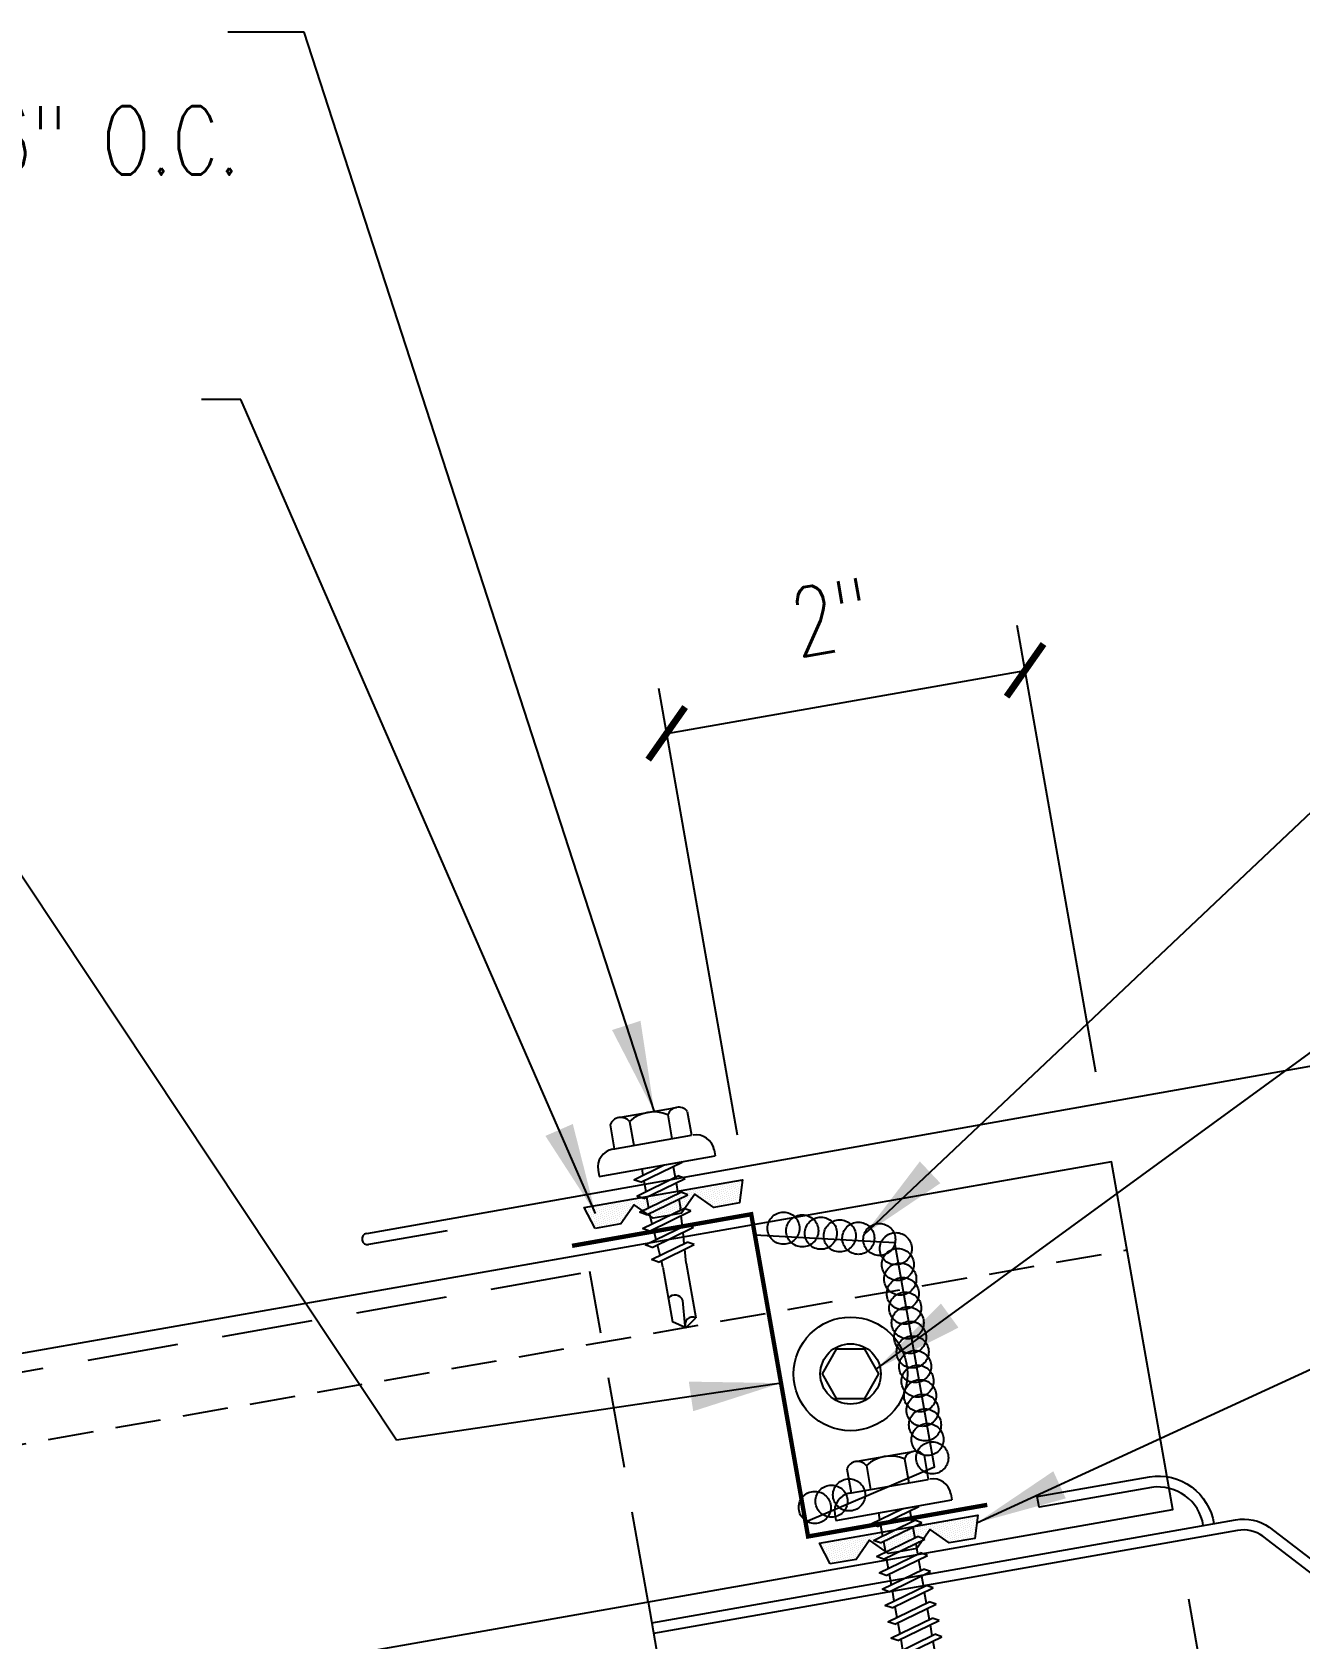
# Model space of a CAD drawing. Header units: inches. Extents: x 7 to 198, y 6 to 102.
# Drawn here: x 20.14 to 27.11, y 25.42 to 34.25 of the extents above; entities that cross this region are included whole.
import ezdxf

# ---------------------------------------------------------------- set-up
doc = ezdxf.new("R2010")
doc.units = ezdxf.units.IN
doc.header["$MEASUREMENT"] = 0
for name, pattern in [('CENTER2', [1.125, 0.75, -0.125, 0.125, -0.125]), ('HIDDEN', [0.375, 0.25, -0.125]), ('HIDDEN2', [0.1875, 0.125, -0.0625])]:
    doc.linetypes.add(name, pattern=pattern)
for name, color, linetype in [('clip', 5, 'Continuous'), ('CLO', 3, 'Continuous'), ('DIM', 2, 'Continuous'), ('FASTENER', 9, 'Continuous'), ('PANEL', 11, 'Continuous'), ('SEALANT', 253, 'CENTER2'), ('STLA', 10, 'Continuous'), ('TAPE', 8, 'Continuous'), ('TEXT', 2, 'Continuous'), ('TRIM', 6, 'Continuous')]:
    doc.layers.add(name, color=color, linetype=linetype)
doc.styles.add('TEXT', font='SIMPLEX', dxfattribs={"width": 0.75, "height": 6})
doc.styles.add('TEXT1', font='ROMANS.shx', dxfattribs={"width": 0.75, "height": 0.375})
doc.dimstyles.new('DETAIL', dxfattribs={"dimscale": 4, "dimtxt": 0.375, "dimasz": 0.0625, "dimexe": 0.0625, "dimexo": 0.125, "dimgap": 0.0625, "dimtad": 1, "dimdec": 4, "dimzin": 3, "dimdsep": 46, "dimlunit": 4, "dimtxsty": 'TEXT1', "dimblk": 'ARCHTICK', "dimcen": 0.0625, "dimclrd": 7, "dimclre": 7, "dimclrt": 2, "dimadec": 0, "dimazin": 0, "dimtfac": 0.59375, "dimtdec": 4, "dimtmove": 0, "dimatfit": 3, "dimfxl": 0, "dimfrac": 2, "dimtolj": 1, "dimtzin": 3, "dimarcsym": 0})
doc.dimstyles.new('DETAIL$7', dxfattribs={"dimscale": 4, "dimtxt": 6, "dimasz": 0.125, "dimexe": 0.0625, "dimexo": 0.125, "dimgap": 0.0625, "dimtad": 1, "dimdec": 5, "dimzin": 3, "dimdsep": 46, "dimlunit": 4, "dimtxsty": 'TEXT', "dimblk": 'ARCHTICK', "dimcen": 0.0625, "dimclrd": 7, "dimclre": 7, "dimclrt": 2, "dimadec": 0, "dimazin": 0, "dimtfac": 0.666667, "dimtdec": 5, "dimtmove": 0, "dimatfit": 3, "dimfxl": 0, "dimfrac": 2, "dimtolj": 1, "dimtzin": 3, "dimarcsym": 0})

# ---------------------------------------------------------------- blocks, each defined once
blk = doc.blocks.new('MB_DW4')
at = {"layer": 'FASTENER'}
for p, q in [((-0.2171, 0.3051), (-0.2171, 0.1712)), ((-0.1627, 0.3366), (0.1592, 0.3366)), ((-0.1083, 0.3051), (-0.1083, 0.1712)), ((0.1048, 0.3051), (0.1048, 0.1712)), ((0.2136, 0.3051), (0.2136, 0.1712)), ((-0.2257, 0.1712), (0.2136, 0.1712)), ((-0.3257, 0.0712), (-0.3257, 0.0369)), ((-0.3257, 0.0369), (0.3222, 0.0369)), ((-0.141, -0.014), (0.0373, 0.0369)), ((-0.1053, -0.0341), (0.1375, 0.0352)), ((-0.088, 0.0369), (-0.088, 0.0011)), ((-0.088, 0.0369), (0.0845, 0.0369)), ((0.0845, 0.0369), (0.1344, 0.0369)), ((0.0845, 0.0201), (0.0845, -0.0405)), ((0.1375, 0.0352), (0.1344, 0.0369)), ((0.3222, 0.0712), (0.3222, 0.0369)), ((-0.1053, -0.0341), (-0.141, -0.014)), ((-0.141, -0.1049), (0.1018, -0.0356)), ((-0.1053, -0.125), (0.1375, -0.0557)), ((-0.088, -0.0292), (-0.088, -0.0898)), ((0.0845, -0.0708), (0.0845, -0.1314)), ((0.1375, -0.0557), (0.1018, -0.0356)), ((-0.1053, -0.125), (-0.141, -0.1049)), ((-0.141, -0.1958), (0.1018, -0.1265)), ((-0.1053, -0.2159), (0.1375, -0.1466)), ((-0.088, -0.1201), (-0.088, -0.1807)), ((0.0845, -0.1617), (0.0845, -0.211)), ((0.1375, -0.1466), (0.1018, -0.1265)), ((-0.1053, -0.2159), (-0.141, -0.1958)), ((-0.141, -0.2867), (0.1018, -0.2174)), ((-0.1053, -0.3068), (0.1375, -0.2375)), ((-0.0838, -0.2704), (-0.088, -0.211)), ((0.0771, -0.3153), (0.0815, -0.2535)), ((0.0837, -0.2226), (0.0845, -0.211)), ((0.1375, -0.2375), (0.1018, -0.2174)), ((-0.1053, -0.3068), (-0.141, -0.2867)), ((-0.141, -0.3776), (0.1018, -0.3083)), ((-0.1053, -0.3977), (0.1375, -0.3284)), ((-0.0775, -0.3595), (-0.0817, -0.3001)), ((0.0706, -0.4081), (0.075, -0.3463)), ((0.1375, -0.3284), (0.1018, -0.3083)), ((-0.1053, -0.3977), (-0.141, -0.3776)), ((-0.122, -0.4631), (0.0885, -0.403)), ((-0.0864, -0.4832), (0.1242, -0.4231)), ((-0.0712, -0.4486), (-0.0754, -0.3892)), ((0.063, -0.5152), (0.0684, -0.439)), ((0.1242, -0.4231), (0.0885, -0.403)), ((-0.0864, -0.4832), (-0.122, -0.4631)), ((-0.0665, -0.5155), (-0.0691, -0.4783)), ((-0.0665, -0.5155), (-0.0665, -0.82)), ((0.063, -0.5159), (0.063, -0.82)), ((-0.0031, -0.8538), (0.009, -0.7138)), ((-0.0017, -0.8656), (-0.0665, -0.82)), ((-0.0017, -0.8656), (0.063, -0.82))]:
    blk.add_line(p, q, dxfattribs=at)
for centre, radius, start, end in [((-0.1627, 0.2738), 0.0628, 29.87542, 150.12458), ((-0.0017, 0.141), 0.1956, 56.99743, 123.00257), ((0.1592, 0.2738), 0.0628, 29.87542, 150.12458), ((-0.2257, 0.0712), 0.1, 90, 180), ((0.2222, 0.0712), 0.1, 0, 90), ((0.073, -0.5159), 0.01, 175.94836, 180), ((-0.0363, -0.7227), 0.0461, 11.14455, 130.906), ((0.039, -0.8547), 0.0422, 55.45845, 194.84539)]:
    blk.add_arc(centre, radius, start, end, dxfattribs=at)
blk = doc.blocks.new('*X2')
at = {"color": 0}
for p, q in [((-0.4336, 0.1348), (-0.4336, 0.1348)), ((-0.4336, 0.123), (-0.4336, 0.123)), ((-0.4219, 0.1406), (-0.4219, 0.1406)), ((-0.4219, 0.1289), (-0.4219, 0.1289)), ((-0.4219, 0.1172), (-0.4219, 0.1172)), ((-0.4219, 0.1055), (-0.4219, 0.1055)), ((-0.4219, 0.0937), (-0.4219, 0.0937)), ((-0.4102, 0.1348), (-0.4102, 0.1348)), ((-0.4102, 0.123), (-0.4102, 0.123)), ((-0.4102, 0.1113), (-0.4102, 0.1113)), ((-0.4102, 0.0996), (-0.4102, 0.0996)), ((-0.3984, 0.1406), (-0.3984, 0.1406)), ((-0.3984, 0.1289), (-0.3984, 0.1289)), ((-0.3984, 0.1172), (-0.3984, 0.1172)), ((-0.3984, 0.1055), (-0.3984, 0.1055)), ((-0.3984, 0.0937), (-0.3984, 0.0937)), ((-0.3867, 0.1348), (-0.3867, 0.1348)), ((-0.3867, 0.123), (-0.3867, 0.123)), ((-0.3867, 0.1113), (-0.3867, 0.1113)), ((-0.3867, 0.0996), (-0.3867, 0.0996)), ((-0.375, 0.1406), (-0.375, 0.1406)), ((-0.375, 0.1289), (-0.375, 0.1289)), ((-0.375, 0.1172), (-0.375, 0.1172)), ((-0.375, 0.1055), (-0.375, 0.1055)), ((-0.375, 0.0937), (-0.375, 0.0937)), ((-0.3633, 0.1348), (-0.3633, 0.1348)), ((-0.3633, 0.123), (-0.3633, 0.123)), ((-0.3633, 0.1113), (-0.3633, 0.1113)), ((-0.3633, 0.0996), (-0.3633, 0.0996)), ((-0.3516, 0.1406), (-0.3516, 0.1406)), ((-0.3516, 0.1289), (-0.3516, 0.1289)), ((-0.3516, 0.1172), (-0.3516, 0.1172)), ((-0.3516, 0.1055), (-0.3516, 0.1055)), ((-0.3516, 0.0937), (-0.3516, 0.0937)), ((-0.3398, 0.1348), (-0.3398, 0.1348)), ((-0.3398, 0.123), (-0.3398, 0.123)), ((-0.3398, 0.1113), (-0.3398, 0.1113)), ((-0.3398, 0.0996), (-0.3398, 0.0996)), ((-0.3281, 0.1406), (-0.3281, 0.1406)), ((-0.3281, 0.1289), (-0.3281, 0.1289)), ((-0.3281, 0.1172), (-0.3281, 0.1172)), ((-0.3281, 0.1055), (-0.3281, 0.1055)), ((-0.3281, 0.0937), (-0.3281, 0.0937)), ((-0.3164, 0.1348), (-0.3164, 0.1348)), ((-0.3164, 0.123), (-0.3164, 0.123)), ((-0.3164, 0.1113), (-0.3164, 0.1113)), ((-0.3164, 0.0996), (-0.3164, 0.0996)), ((-0.3047, 0.1406), (-0.3047, 0.1406)), ((-0.3047, 0.1289), (-0.3047, 0.1289)), ((-0.3047, 0.1172), (-0.3047, 0.1172)), ((-0.3047, 0.1055), (-0.3047, 0.1055)), ((-0.3047, 0.0937), (-0.3047, 0.0937)), ((-0.293, 0.1348), (-0.293, 0.1348)), ((-0.293, 0.123), (-0.293, 0.123)), ((-0.293, 0.1113), (-0.293, 0.1113)), ((-0.293, 0.0996), (-0.293, 0.0996)), ((-0.2812, 0.1406), (-0.2812, 0.1406)), ((-0.2812, 0.1289), (-0.2812, 0.1289)), ((-0.2812, 0.1172), (-0.2812, 0.1172)), ((-0.2812, 0.1055), (-0.2812, 0.1055)), ((-0.2812, 0.0937), (-0.2812, 0.0937)), ((-0.2695, 0.1348), (-0.2695, 0.1348)), ((-0.2695, 0.123), (-0.2695, 0.123)), ((-0.2695, 0.1113), (-0.2695, 0.1113)), ((-0.2695, 0.0996), (-0.2695, 0.0996)), ((-0.2578, 0.1406), (-0.2578, 0.1406)), ((-0.2578, 0.1289), (-0.2578, 0.1289)), ((-0.2578, 0.1172), (-0.2578, 0.1172)), ((-0.2578, 0.1055), (-0.2578, 0.1055)), ((-0.2578, 0.0937), (-0.2578, 0.0937)), ((-0.2461, 0.1348), (-0.2461, 0.1348)), ((-0.2461, 0.123), (-0.2461, 0.123)), ((-0.2461, 0.1113), (-0.2461, 0.1113)), ((-0.2461, 0.0996), (-0.2461, 0.0996)), ((-0.2344, 0.1406), (-0.2344, 0.1406)), ((-0.2344, 0.1289), (-0.2344, 0.1289)), ((-0.2344, 0.1172), (-0.2344, 0.1172)), ((-0.2344, 0.1055), (-0.2344, 0.1055)), ((-0.2344, 0.0937), (-0.2344, 0.0937)), ((-0.2227, 0.1348), (-0.2227, 0.1348)), ((-0.2227, 0.123), (-0.2227, 0.123)), ((-0.2227, 0.1113), (-0.2227, 0.1113)), ((-0.2227, 0.0996), (-0.2227, 0.0996)), ((-0.2109, 0.1406), (-0.2109, 0.1406)), ((-0.2109, 0.1289), (-0.2109, 0.1289)), ((-0.2109, 0.1172), (-0.2109, 0.1172)), ((-0.2109, 0.1055), (-0.2109, 0.1055)), ((-0.2109, 0.0937), (-0.2109, 0.0937)), ((-0.1992, 0.1348), (-0.1992, 0.1348)), ((-0.1992, 0.123), (-0.1992, 0.123)), ((-0.1992, 0.1113), (-0.1992, 0.1113)), ((-0.1992, 0.0996), (-0.1992, 0.0996)), ((-0.1875, 0.1406), (-0.1875, 0.1406)), ((-0.1875, 0.1289), (-0.1875, 0.1289)), ((-0.1875, 0.1172), (-0.1875, 0.1172)), ((-0.1875, 0.1055), (-0.1875, 0.1055)), ((-0.1875, 0.0937), (-0.1875, 0.0937)), ((-0.1758, 0.1348), (-0.1758, 0.1348)), ((-0.1758, 0.123), (-0.1758, 0.123)), ((-0.1758, 0.1113), (-0.1758, 0.1113)), ((-0.1641, 0.1406), (-0.1641, 0.1406)), ((-0.1641, 0.1289), (-0.1641, 0.1289)), ((-0.1641, 0.1172), (-0.1641, 0.1172)), ((-0.1641, 0.1055), (-0.1641, 0.1055)), ((-0.1523, 0.1348), (-0.1523, 0.1348)), ((-0.1523, 0.123), (-0.1523, 0.123)), ((-0.1523, 0.1113), (-0.1523, 0.1113)), ((-0.1523, 0.0996), (-0.1523, 0.0996)), ((-0.1406, 0.1406), (-0.1406, 0.1406)), ((-0.1406, 0.1289), (-0.1406, 0.1289)), ((-0.1406, 0.1172), (-0.1406, 0.1172)), ((-0.1406, 0.1055), (-0.1406, 0.1055)), ((-0.1406, 0.0937), (-0.1406, 0.0937)), ((-0.1289, 0.1348), (-0.1289, 0.1348)), ((-0.1289, 0.123), (-0.1289, 0.123)), ((-0.1289, 0.1113), (-0.1289, 0.1113)), ((-0.1289, 0.0996), (-0.1289, 0.0996)), ((-0.1172, 0.1406), (-0.1172, 0.1406)), ((-0.1172, 0.1289), (-0.1172, 0.1289)), ((-0.1172, 0.1172), (-0.1172, 0.1172)), ((-0.1172, 0.1055), (-0.1172, 0.1055)), ((-0.1172, 0.0937), (-0.1172, 0.0937)), ((-0.1055, 0.1348), (-0.1055, 0.1348)), ((-0.1055, 0.123), (-0.1055, 0.123)), ((-0.1055, 0.1113), (-0.1055, 0.1113)), ((-0.1055, 0.0996), (-0.1055, 0.0996)), ((-0.0937, 0.1406), (-0.0937, 0.1406)), ((-0.0937, 0.1289), (-0.0937, 0.1289)), ((-0.0937, 0.1172), (-0.0937, 0.1172)), ((-0.0937, 0.1055), (-0.0937, 0.1055)), ((-0.0937, 0.0937), (-0.0937, 0.0937)), ((-0.082, 0.1348), (-0.082, 0.1348)), ((-0.082, 0.123), (-0.082, 0.123)), ((-0.082, 0.1113), (-0.082, 0.1113)), ((-0.082, 0.0996), (-0.082, 0.0996)), ((-0.0703, 0.1406), (-0.0703, 0.1406)), ((-0.0703, 0.1289), (-0.0703, 0.1289)), ((-0.0703, 0.1172), (-0.0703, 0.1172)), ((-0.0703, 0.1055), (-0.0703, 0.1055)), ((-0.0703, 0.0937), (-0.0703, 0.0937)), ((-0.0586, 0.1348), (-0.0586, 0.1348)), ((-0.0586, 0.123), (-0.0586, 0.123)), ((-0.0586, 0.1113), (-0.0586, 0.1113)), ((-0.0586, 0.0996), (-0.0586, 0.0996)), ((-0.0469, 0.1406), (-0.0469, 0.1406)), ((-0.0469, 0.1289), (-0.0469, 0.1289)), ((-0.0469, 0.1172), (-0.0469, 0.1172)), ((-0.0469, 0.1055), (-0.0469, 0.1055)), ((-0.0469, 0.0937), (-0.0469, 0.0937)), ((-0.0352, 0.1348), (-0.0352, 0.1348)), ((-0.0352, 0.123), (-0.0352, 0.123)), ((-0.0352, 0.1113), (-0.0352, 0.1113)), ((-0.0352, 0.0996), (-0.0352, 0.0996)), ((-0.0234, 0.1406), (-0.0234, 0.1406)), ((-0.0234, 0.1289), (-0.0234, 0.1289)), ((-0.0234, 0.1172), (-0.0234, 0.1172)), ((-0.0234, 0.1055), (-0.0234, 0.1055)), ((-0.0234, 0.0937), (-0.0234, 0.0937)), ((-0.0117, 0.1348), (-0.0117, 0.1348)), ((-0.0117, 0.123), (-0.0117, 0.123)), ((-0.0117, 0.1113), (-0.0117, 0.1113)), ((-0.0117, 0.0996), (-0.0117, 0.0996)), ((0, 0.1406), (0, 0.1406)), ((0, 0.1289), (0, 0.1289)), ((0, 0.1172), (0, 0.1172)), ((0, 0.1055), (0, 0.1055)), ((0, 0.0937), (0, 0.0937)), ((0.0117, 0.1348), (0.0117, 0.1348)), ((0.0117, 0.123), (0.0117, 0.123)), ((0.0117, 0.1113), (0.0117, 0.1113)), ((0.0117, 0.0996), (0.0117, 0.0996)), ((0.0234, 0.1406), (0.0234, 0.1406)), ((0.0234, 0.1289), (0.0234, 0.1289)), ((0.0234, 0.1172), (0.0234, 0.1172)), ((0.0234, 0.1055), (0.0234, 0.1055)), ((0.0234, 0.0937), (0.0234, 0.0937)), ((0.0352, 0.1348), (0.0352, 0.1348)), ((0.0352, 0.123), (0.0352, 0.123)), ((0.0352, 0.1113), (0.0352, 0.1113)), ((0.0352, 0.0996), (0.0352, 0.0996)), ((0.0469, 0.1406), (0.0469, 0.1406)), ((0.0469, 0.1289), (0.0469, 0.1289)), ((0.0469, 0.1172), (0.0469, 0.1172)), ((0.0469, 0.1055), (0.0469, 0.1055)), ((0.0469, 0.0937), (0.0469, 0.0937)), ((0.0586, 0.1348), (0.0586, 0.1348)), ((0.0586, 0.123), (0.0586, 0.123)), ((0.0586, 0.1113), (0.0586, 0.1113)), ((0.0586, 0.0996), (0.0586, 0.0996)), ((0.0703, 0.1406), (0.0703, 0.1406)), ((0.0703, 0.1289), (0.0703, 0.1289)), ((0.0703, 0.1172), (0.0703, 0.1172)), ((0.0703, 0.1055), (0.0703, 0.1055)), ((0.0703, 0.0937), (0.0703, 0.0937)), ((0.082, 0.1348), (0.082, 0.1348)), ((0.082, 0.123), (0.082, 0.123)), ((0.082, 0.1113), (0.082, 0.1113)), ((0.082, 0.0996), (0.082, 0.0996)), ((0.0937, 0.1406), (0.0937, 0.1406)), ((0.0937, 0.1289), (0.0937, 0.1289)), ((0.0937, 0.1172), (0.0937, 0.1172)), ((0.0937, 0.1055), (0.0937, 0.1055)), ((0.0937, 0.0937), (0.0937, 0.0937)), ((0.1055, 0.1348), (0.1055, 0.1348)), ((0.1055, 0.123), (0.1055, 0.123)), ((0.1055, 0.1113), (0.1055, 0.1113)), ((0.1055, 0.0996), (0.1055, 0.0996)), ((0.1172, 0.1406), (0.1172, 0.1406)), ((0.1172, 0.1289), (0.1172, 0.1289)), ((0.1172, 0.1172), (0.1172, 0.1172)), ((0.1172, 0.1055), (0.1172, 0.1055)), ((0.1172, 0.0937), (0.1172, 0.0937)), ((0.1289, 0.1348), (0.1289, 0.1348)), ((0.1289, 0.123), (0.1289, 0.123)), ((0.1289, 0.1113), (0.1289, 0.1113)), ((0.1289, 0.0996), (0.1289, 0.0996)), ((0.1406, 0.1406), (0.1406, 0.1406)), ((0.1406, 0.1289), (0.1406, 0.1289)), ((0.1406, 0.1172), (0.1406, 0.1172)), ((0.1406, 0.1055), (0.1406, 0.1055)), ((0.1406, 0.0937), (0.1406, 0.0937)), ((0.1523, 0.1348), (0.1523, 0.1348)), ((0.1523, 0.123), (0.1523, 0.123)), ((0.1523, 0.1113), (0.1523, 0.1113)), ((0.1523, 0.0996), (0.1523, 0.0996)), ((0.1641, 0.1406), (0.1641, 0.1406)), ((0.1641, 0.1289), (0.1641, 0.1289)), ((0.1641, 0.1172), (0.1641, 0.1172)), ((0.1641, 0.1055), (0.1641, 0.1055)), ((0.1758, 0.1348), (0.1758, 0.1348)), ((0.1758, 0.123), (0.1758, 0.123)), ((0.1758, 0.1113), (0.1758, 0.1113)), ((0.1875, 0.1406), (0.1875, 0.1406)), ((0.1875, 0.1289), (0.1875, 0.1289)), ((0.1875, 0.1172), (0.1875, 0.1172)), ((0.1875, 0.1055), (0.1875, 0.1055)), ((0.1875, 0.0937), (0.1875, 0.0937)), ((0.1992, 0.1348), (0.1992, 0.1348)), ((0.1992, 0.123), (0.1992, 0.123)), ((0.1992, 0.1113), (0.1992, 0.1113)), ((0.1992, 0.0996), (0.1992, 0.0996)), ((0.2109, 0.1406), (0.2109, 0.1406)), ((0.2109, 0.1289), (0.2109, 0.1289)), ((0.2109, 0.1172), (0.2109, 0.1172)), ((0.2109, 0.1055), (0.2109, 0.1055)), ((0.2109, 0.0937), (0.2109, 0.0937)), ((0.2227, 0.1348), (0.2227, 0.1348)), ((0.2227, 0.123), (0.2227, 0.123)), ((0.2227, 0.1113), (0.2227, 0.1113)), ((0.2227, 0.0996), (0.2227, 0.0996)), ((0.2344, 0.1406), (0.2344, 0.1406)), ((0.2344, 0.1289), (0.2344, 0.1289)), ((0.2344, 0.1172), (0.2344, 0.1172)), ((0.2344, 0.1055), (0.2344, 0.1055)), ((0.2344, 0.0937), (0.2344, 0.0937)), ((0.2461, 0.1348), (0.2461, 0.1348)), ((0.2461, 0.123), (0.2461, 0.123)), ((0.2461, 0.1113), (0.2461, 0.1113)), ((0.2461, 0.0996), (0.2461, 0.0996)), ((0.2578, 0.1406), (0.2578, 0.1406)), ((0.2578, 0.1289), (0.2578, 0.1289)), ((0.2578, 0.1172), (0.2578, 0.1172)), ((0.2578, 0.1055), (0.2578, 0.1055)), ((0.2578, 0.0937), (0.2578, 0.0937)), ((0.2695, 0.1348), (0.2695, 0.1348)), ((0.2695, 0.123), (0.2695, 0.123)), ((0.2695, 0.1113), (0.2695, 0.1113)), ((0.2695, 0.0996), (0.2695, 0.0996)), ((0.2812, 0.1406), (0.2812, 0.1406)), ((0.2812, 0.1289), (0.2812, 0.1289)), ((0.2812, 0.1172), (0.2812, 0.1172)), ((0.2812, 0.1055), (0.2812, 0.1055)), ((0.2812, 0.0937), (0.2812, 0.0937)), ((0.293, 0.1348), (0.293, 0.1348)), ((0.293, 0.123), (0.293, 0.123)), ((0.293, 0.1113), (0.293, 0.1113)), ((0.293, 0.0996), (0.293, 0.0996)), ((0.3047, 0.1406), (0.3047, 0.1406)), ((0.3047, 0.1289), (0.3047, 0.1289)), ((0.3047, 0.1172), (0.3047, 0.1172)), ((0.3047, 0.1055), (0.3047, 0.1055)), ((0.3047, 0.0937), (0.3047, 0.0937)), ((0.3164, 0.1348), (0.3164, 0.1348)), ((0.3164, 0.123), (0.3164, 0.123)), ((0.3164, 0.1113), (0.3164, 0.1113)), ((0.3164, 0.0996), (0.3164, 0.0996)), ((0.3281, 0.1406), (0.3281, 0.1406)), ((0.3281, 0.1289), (0.3281, 0.1289)), ((0.3281, 0.1172), (0.3281, 0.1172)), ((0.3281, 0.1055), (0.3281, 0.1055)), ((0.3281, 0.0937), (0.3281, 0.0937)), ((0.3398, 0.1348), (0.3398, 0.1348)), ((0.3398, 0.123), (0.3398, 0.123)), ((0.3398, 0.1113), (0.3398, 0.1113)), ((0.3398, 0.0996), (0.3398, 0.0996)), ((0.3516, 0.1406), (0.3516, 0.1406)), ((0.3516, 0.1289), (0.3516, 0.1289)), ((0.3516, 0.1172), (0.3516, 0.1172)), ((0.3516, 0.1055), (0.3516, 0.1055)), ((0.3516, 0.0937), (0.3516, 0.0937)), ((0.3633, 0.1348), (0.3633, 0.1348)), ((0.3633, 0.123), (0.3633, 0.123)), ((0.3633, 0.1113), (0.3633, 0.1113)), ((0.3633, 0.0996), (0.3633, 0.0996)), ((0.375, 0.1406), (0.375, 0.1406)), ((0.375, 0.1289), (0.375, 0.1289)), ((0.375, 0.1172), (0.375, 0.1172)), ((0.375, 0.1055), (0.375, 0.1055)), ((0.375, 0.0937), (0.375, 0.0937)), ((0.3867, 0.1348), (0.3867, 0.1348)), ((0.3867, 0.123), (0.3867, 0.123)), ((0.3867, 0.1113), (0.3867, 0.1113)), ((0.3867, 0.0996), (0.3867, 0.0996)), ((0.3984, 0.1406), (0.3984, 0.1406)), ((0.3984, 0.1289), (0.3984, 0.1289)), ((0.3984, 0.1172), (0.3984, 0.1172)), ((0.3984, 0.1055), (0.3984, 0.1055)), ((0.3984, 0.0937), (0.3984, 0.0937)), ((0.4102, 0.1348), (0.4102, 0.1348)), ((0.4102, 0.123), (0.4102, 0.123)), ((0.4102, 0.1113), (0.4102, 0.1113)), ((0.4102, 0.0996), (0.4102, 0.0996)), ((0.4219, 0.1406), (0.4219, 0.1406)), ((0.4219, 0.1289), (0.4219, 0.1289)), ((0.4219, 0.1172), (0.4219, 0.1172)), ((0.4219, 0.1055), (0.4219, 0.1055)), ((0.4219, 0.0937), (0.4219, 0.0937)), ((0.4336, 0.1348), (0.4336, 0.1348)), ((0.4336, 0.123), (0.4336, 0.123)), ((-0.4219, 0.082), (-0.4219, 0.082)), ((-0.4102, 0.0879), (-0.4102, 0.0879)), ((-0.4102, 0.0762), (-0.4102, 0.0762)), ((-0.4102, 0.0645), (-0.4102, 0.0645)), ((-0.4102, 0.0527), (-0.4102, 0.0527)), ((-0.4102, 0.041), (-0.4102, 0.041)), ((-0.3984, 0.082), (-0.3984, 0.082)), ((-0.3984, 0.0703), (-0.3984, 0.0703)), ((-0.3984, 0.0586), (-0.3984, 0.0586)), ((-0.3984, 0.0469), (-0.3984, 0.0469)), ((-0.3984, 0.0352), (-0.3984, 0.0352)), ((-0.3984, 0.0234), (-0.3984, 0.0234)), ((-0.3867, 0.0879), (-0.3867, 0.0879)), ((-0.3867, 0.0762), (-0.3867, 0.0762)), ((-0.3867, 0.0645), (-0.3867, 0.0645)), ((-0.3867, 0.0527), (-0.3867, 0.0527)), ((-0.3867, 0.041), (-0.3867, 0.041)), ((-0.3867, 0.0293), (-0.3867, 0.0293)), ((-0.375, 0.082), (-0.375, 0.082)), ((-0.375, 0.0703), (-0.375, 0.0703)), ((-0.375, 0.0586), (-0.375, 0.0586)), ((-0.375, 0.0469), (-0.375, 0.0469)), ((-0.375, 0.0352), (-0.375, 0.0352)), ((-0.375, 0.0234), (-0.375, 0.0234)), ((-0.3633, 0.0879), (-0.3633, 0.0879)), ((-0.3633, 0.0762), (-0.3633, 0.0762)), ((-0.3633, 0.0645), (-0.3633, 0.0645)), ((-0.3633, 0.0527), (-0.3633, 0.0527)), ((-0.3633, 0.041), (-0.3633, 0.041)), ((-0.3633, 0.0293), (-0.3633, 0.0293)), ((-0.3516, 0.082), (-0.3516, 0.082)), ((-0.3516, 0.0703), (-0.3516, 0.0703)), ((-0.3516, 0.0586), (-0.3516, 0.0586)), ((-0.3516, 0.0469), (-0.3516, 0.0469)), ((-0.3516, 0.0352), (-0.3516, 0.0352)), ((-0.3516, 0.0234), (-0.3516, 0.0234)), ((-0.3398, 0.0879), (-0.3398, 0.0879)), ((-0.3398, 0.0762), (-0.3398, 0.0762)), ((-0.3398, 0.0645), (-0.3398, 0.0645)), ((-0.3398, 0.0527), (-0.3398, 0.0527)), ((-0.3398, 0.041), (-0.3398, 0.041)), ((-0.3398, 0.0293), (-0.3398, 0.0293)), ((-0.3281, 0.082), (-0.3281, 0.082)), ((-0.3281, 0.0703), (-0.3281, 0.0703)), ((-0.3281, 0.0586), (-0.3281, 0.0586)), ((-0.3281, 0.0469), (-0.3281, 0.0469)), ((-0.3281, 0.0352), (-0.3281, 0.0352)), ((-0.3281, 0.0234), (-0.3281, 0.0234)), ((-0.3164, 0.0879), (-0.3164, 0.0879)), ((-0.3164, 0.0762), (-0.3164, 0.0762)), ((-0.3164, 0.0645), (-0.3164, 0.0645)), ((-0.3164, 0.0527), (-0.3164, 0.0527)), ((-0.3164, 0.041), (-0.3164, 0.041)), ((-0.3164, 0.0293), (-0.3164, 0.0293)), ((-0.3047, 0.082), (-0.3047, 0.082)), ((-0.3047, 0.0703), (-0.3047, 0.0703)), ((-0.3047, 0.0586), (-0.3047, 0.0586)), ((-0.3047, 0.0469), (-0.3047, 0.0469)), ((-0.3047, 0.0352), (-0.3047, 0.0352)), ((-0.3047, 0.0234), (-0.3047, 0.0234)), ((-0.293, 0.0879), (-0.293, 0.0879)), ((-0.293, 0.0762), (-0.293, 0.0762)), ((-0.293, 0.0645), (-0.293, 0.0645)), ((-0.293, 0.0527), (-0.293, 0.0527)), ((-0.293, 0.041), (-0.293, 0.041)), ((-0.293, 0.0293), (-0.293, 0.0293)), ((-0.2812, 0.082), (-0.2812, 0.082)), ((-0.2812, 0.0703), (-0.2812, 0.0703)), ((-0.2812, 0.0586), (-0.2812, 0.0586)), ((-0.2812, 0.0469), (-0.2812, 0.0469)), ((-0.2812, 0.0352), (-0.2812, 0.0352)), ((-0.2812, 0.0234), (-0.2812, 0.0234)), ((-0.2695, 0.0879), (-0.2695, 0.0879)), ((-0.2695, 0.0762), (-0.2695, 0.0762)), ((-0.2695, 0.0645), (-0.2695, 0.0645)), ((-0.2695, 0.0527), (-0.2695, 0.0527)), ((-0.2695, 0.041), (-0.2695, 0.041)), ((-0.2695, 0.0293), (-0.2695, 0.0293)), ((-0.2578, 0.082), (-0.2578, 0.082)), ((-0.2578, 0.0703), (-0.2578, 0.0703)), ((-0.2578, 0.0586), (-0.2578, 0.0586)), ((-0.2578, 0.0469), (-0.2578, 0.0469)), ((-0.2578, 0.0352), (-0.2578, 0.0352)), ((-0.2578, 0.0234), (-0.2578, 0.0234)), ((-0.2461, 0.0879), (-0.2461, 0.0879)), ((-0.2461, 0.0762), (-0.2461, 0.0762)), ((-0.2461, 0.0645), (-0.2461, 0.0645)), ((-0.2461, 0.0527), (-0.2461, 0.0527)), ((-0.2461, 0.041), (-0.2461, 0.041)), ((-0.2344, 0.082), (-0.2344, 0.082)), ((-0.2344, 0.0703), (-0.2344, 0.0703)), ((-0.2344, 0.0586), (-0.2344, 0.0586)), ((-0.2344, 0.0469), (-0.2344, 0.0469)), ((-0.2227, 0.0879), (-0.2227, 0.0879)), ((-0.2227, 0.0762), (-0.2227, 0.0762)), ((-0.2227, 0.0645), (-0.2227, 0.0645)), ((-0.2109, 0.082), (-0.2109, 0.082)), ((-0.2109, 0.0703), (-0.2109, 0.0703)), ((-0.1992, 0.0879), (-0.1992, 0.0879)), ((-0.1406, 0.082), (-0.1406, 0.082)), ((-0.1289, 0.0879), (-0.1289, 0.0879)), ((-0.1289, 0.0762), (-0.1289, 0.0762)), ((-0.1172, 0.082), (-0.1172, 0.082)), ((-0.1172, 0.0703), (-0.1172, 0.0703)), ((-0.1172, 0.0586), (-0.1172, 0.0586)), ((-0.1055, 0.0879), (-0.1055, 0.0879)), ((-0.1055, 0.0762), (-0.1055, 0.0762)), ((-0.1055, 0.0645), (-0.1055, 0.0645)), ((-0.1055, 0.0527), (-0.1055, 0.0527)), ((-0.0937, 0.082), (-0.0937, 0.082)), ((-0.0937, 0.0703), (-0.0937, 0.0703)), ((-0.0937, 0.0586), (-0.0937, 0.0586)), ((-0.0937, 0.0469), (-0.0937, 0.0469)), ((-0.0937, 0.0352), (-0.0937, 0.0352)), ((-0.082, 0.0879), (-0.082, 0.0879)), ((-0.082, 0.0762), (-0.082, 0.0762)), ((-0.082, 0.0645), (-0.082, 0.0645)), ((-0.082, 0.0527), (-0.082, 0.0527)), ((-0.082, 0.041), (-0.082, 0.041)), ((-0.082, 0.0293), (-0.082, 0.0293)), ((-0.0703, 0.082), (-0.0703, 0.082)), ((-0.0703, 0.0703), (-0.0703, 0.0703)), ((-0.0703, 0.0586), (-0.0703, 0.0586)), ((-0.0703, 0.0469), (-0.0703, 0.0469)), ((-0.0703, 0.0352), (-0.0703, 0.0352)), ((-0.0703, 0.0234), (-0.0703, 0.0234)), ((-0.0586, 0.0879), (-0.0586, 0.0879)), ((-0.0586, 0.0762), (-0.0586, 0.0762)), ((-0.0586, 0.0645), (-0.0586, 0.0645)), ((-0.0586, 0.0527), (-0.0586, 0.0527)), ((-0.0586, 0.041), (-0.0586, 0.041)), ((-0.0586, 0.0293), (-0.0586, 0.0293)), ((-0.0469, 0.082), (-0.0469, 0.082)), ((-0.0469, 0.0703), (-0.0469, 0.0703)), ((-0.0469, 0.0586), (-0.0469, 0.0586)), ((-0.0469, 0.0469), (-0.0469, 0.0469)), ((-0.0469, 0.0352), (-0.0469, 0.0352)), ((-0.0469, 0.0234), (-0.0469, 0.0234)), ((-0.0352, 0.0879), (-0.0352, 0.0879)), ((-0.0352, 0.0762), (-0.0352, 0.0762)), ((-0.0352, 0.0645), (-0.0352, 0.0645)), ((-0.0352, 0.0527), (-0.0352, 0.0527)), ((-0.0352, 0.041), (-0.0352, 0.041)), ((-0.0352, 0.0293), (-0.0352, 0.0293)), ((-0.0234, 0.082), (-0.0234, 0.082)), ((-0.0234, 0.0703), (-0.0234, 0.0703)), ((-0.0234, 0.0586), (-0.0234, 0.0586)), ((-0.0234, 0.0469), (-0.0234, 0.0469)), ((-0.0234, 0.0352), (-0.0234, 0.0352)), ((-0.0234, 0.0234), (-0.0234, 0.0234)), ((-0.0117, 0.0879), (-0.0117, 0.0879)), ((-0.0117, 0.0762), (-0.0117, 0.0762)), ((-0.0117, 0.0645), (-0.0117, 0.0645)), ((-0.0117, 0.0527), (-0.0117, 0.0527)), ((-0.0117, 0.041), (-0.0117, 0.041)), ((-0.0117, 0.0293), (-0.0117, 0.0293)), ((0, 0.082), (0, 0.082)), ((0, 0.0703), (0, 0.0703)), ((0, 0.0586), (0, 0.0586)), ((0, 0.0469), (0, 0.0469)), ((0, 0.0352), (0, 0.0352)), ((0, 0.0234), (0, 0.0234)), ((0.0117, 0.0879), (0.0117, 0.0879)), ((0.0117, 0.0762), (0.0117, 0.0762)), ((0.0117, 0.0645), (0.0117, 0.0645)), ((0.0117, 0.0527), (0.0117, 0.0527)), ((0.0117, 0.041), (0.0117, 0.041)), ((0.0117, 0.0293), (0.0117, 0.0293)), ((0.0234, 0.082), (0.0234, 0.082)), ((0.0234, 0.0703), (0.0234, 0.0703)), ((0.0234, 0.0586), (0.0234, 0.0586)), ((0.0234, 0.0469), (0.0234, 0.0469)), ((0.0234, 0.0352), (0.0234, 0.0352)), ((0.0234, 0.0234), (0.0234, 0.0234)), ((0.0352, 0.0879), (0.0352, 0.0879)), ((0.0352, 0.0762), (0.0352, 0.0762)), ((0.0352, 0.0645), (0.0352, 0.0645)), ((0.0352, 0.0527), (0.0352, 0.0527)), ((0.0352, 0.041), (0.0352, 0.041)), ((0.0352, 0.0293), (0.0352, 0.0293)), ((0.0469, 0.082), (0.0469, 0.082)), ((0.0469, 0.0703), (0.0469, 0.0703)), ((0.0469, 0.0586), (0.0469, 0.0586)), ((0.0469, 0.0469), (0.0469, 0.0469)), ((0.0469, 0.0352), (0.0469, 0.0352)), ((0.0469, 0.0234), (0.0469, 0.0234)), ((0.0586, 0.0879), (0.0586, 0.0879)), ((0.0586, 0.0762), (0.0586, 0.0762)), ((0.0586, 0.0645), (0.0586, 0.0645)), ((0.0586, 0.0527), (0.0586, 0.0527)), ((0.0586, 0.041), (0.0586, 0.041)), ((0.0586, 0.0293), (0.0586, 0.0293)), ((0.0703, 0.082), (0.0703, 0.082)), ((0.0703, 0.0703), (0.0703, 0.0703)), ((0.0703, 0.0586), (0.0703, 0.0586)), ((0.0703, 0.0469), (0.0703, 0.0469)), ((0.0703, 0.0352), (0.0703, 0.0352)), ((0.0703, 0.0234), (0.0703, 0.0234)), ((0.082, 0.0879), (0.082, 0.0879)), ((0.082, 0.0762), (0.082, 0.0762)), ((0.082, 0.0645), (0.082, 0.0645)), ((0.082, 0.0527), (0.082, 0.0527)), ((0.082, 0.041), (0.082, 0.041)), ((0.082, 0.0293), (0.082, 0.0293)), ((0.0937, 0.082), (0.0937, 0.082)), ((0.0937, 0.0703), (0.0937, 0.0703)), ((0.0937, 0.0586), (0.0937, 0.0586)), ((0.0937, 0.0469), (0.0937, 0.0469)), ((0.0937, 0.0352), (0.0937, 0.0352)), ((0.1055, 0.0879), (0.1055, 0.0879)), ((0.1055, 0.0762), (0.1055, 0.0762)), ((0.1055, 0.0645), (0.1055, 0.0645)), ((0.1055, 0.0527), (0.1055, 0.0527)), ((0.1172, 0.082), (0.1172, 0.082)), ((0.1172, 0.0703), (0.1172, 0.0703)), ((0.1172, 0.0586), (0.1172, 0.0586)), ((0.1289, 0.0879), (0.1289, 0.0879)), ((0.1289, 0.0762), (0.1289, 0.0762)), ((0.1406, 0.082), (0.1406, 0.082)), ((0.1992, 0.0879), (0.1992, 0.0879)), ((0.2109, 0.082), (0.2109, 0.082)), ((0.2109, 0.0703), (0.2109, 0.0703)), ((0.2227, 0.0879), (0.2227, 0.0879)), ((0.2227, 0.0762), (0.2227, 0.0762)), ((0.2227, 0.0645), (0.2227, 0.0645)), ((0.2344, 0.082), (0.2344, 0.082)), ((0.2344, 0.0703), (0.2344, 0.0703)), ((0.2344, 0.0586), (0.2344, 0.0586)), ((0.2344, 0.0469), (0.2344, 0.0469)), ((0.2461, 0.0879), (0.2461, 0.0879)), ((0.2461, 0.0762), (0.2461, 0.0762)), ((0.2461, 0.0645), (0.2461, 0.0645)), ((0.2461, 0.0527), (0.2461, 0.0527)), ((0.2461, 0.041), (0.2461, 0.041)), ((0.2578, 0.082), (0.2578, 0.082)), ((0.2578, 0.0703), (0.2578, 0.0703)), ((0.2578, 0.0586), (0.2578, 0.0586)), ((0.2578, 0.0469), (0.2578, 0.0469)), ((0.2578, 0.0352), (0.2578, 0.0352)), ((0.2578, 0.0234), (0.2578, 0.0234)), ((0.2695, 0.0879), (0.2695, 0.0879)), ((0.2695, 0.0762), (0.2695, 0.0762)), ((0.2695, 0.0645), (0.2695, 0.0645)), ((0.2695, 0.0527), (0.2695, 0.0527)), ((0.2695, 0.041), (0.2695, 0.041)), ((0.2695, 0.0293), (0.2695, 0.0293)), ((0.2812, 0.082), (0.2812, 0.082)), ((0.2812, 0.0703), (0.2812, 0.0703)), ((0.2812, 0.0586), (0.2812, 0.0586)), ((0.2812, 0.0469), (0.2812, 0.0469)), ((0.2812, 0.0352), (0.2812, 0.0352)), ((0.2812, 0.0234), (0.2812, 0.0234)), ((0.293, 0.0879), (0.293, 0.0879)), ((0.293, 0.0762), (0.293, 0.0762)), ((0.293, 0.0645), (0.293, 0.0645)), ((0.293, 0.0527), (0.293, 0.0527)), ((0.293, 0.041), (0.293, 0.041)), ((0.293, 0.0293), (0.293, 0.0293)), ((0.3047, 0.082), (0.3047, 0.082)), ((0.3047, 0.0703), (0.3047, 0.0703)), ((0.3047, 0.0586), (0.3047, 0.0586)), ((0.3047, 0.0469), (0.3047, 0.0469)), ((0.3047, 0.0352), (0.3047, 0.0352)), ((0.3047, 0.0234), (0.3047, 0.0234)), ((0.3164, 0.0879), (0.3164, 0.0879)), ((0.3164, 0.0762), (0.3164, 0.0762)), ((0.3164, 0.0645), (0.3164, 0.0645)), ((0.3164, 0.0527), (0.3164, 0.0527)), ((0.3164, 0.041), (0.3164, 0.041)), ((0.3164, 0.0293), (0.3164, 0.0293)), ((0.3281, 0.082), (0.3281, 0.082)), ((0.3281, 0.0703), (0.3281, 0.0703)), ((0.3281, 0.0586), (0.3281, 0.0586)), ((0.3281, 0.0469), (0.3281, 0.0469)), ((0.3281, 0.0352), (0.3281, 0.0352)), ((0.3281, 0.0234), (0.3281, 0.0234)), ((0.3398, 0.0879), (0.3398, 0.0879)), ((0.3398, 0.0762), (0.3398, 0.0762)), ((0.3398, 0.0645), (0.3398, 0.0645)), ((0.3398, 0.0527), (0.3398, 0.0527)), ((0.3398, 0.041), (0.3398, 0.041)), ((0.3398, 0.0293), (0.3398, 0.0293)), ((0.3516, 0.082), (0.3516, 0.082)), ((0.3516, 0.0703), (0.3516, 0.0703)), ((0.3516, 0.0586), (0.3516, 0.0586)), ((0.3516, 0.0469), (0.3516, 0.0469)), ((0.3516, 0.0352), (0.3516, 0.0352)), ((0.3516, 0.0234), (0.3516, 0.0234)), ((0.3633, 0.0879), (0.3633, 0.0879)), ((0.3633, 0.0762), (0.3633, 0.0762)), ((0.3633, 0.0645), (0.3633, 0.0645)), ((0.3633, 0.0527), (0.3633, 0.0527)), ((0.3633, 0.041), (0.3633, 0.041)), ((0.3633, 0.0293), (0.3633, 0.0293)), ((0.375, 0.082), (0.375, 0.082)), ((0.375, 0.0703), (0.375, 0.0703)), ((0.375, 0.0586), (0.375, 0.0586)), ((0.375, 0.0469), (0.375, 0.0469)), ((0.375, 0.0352), (0.375, 0.0352)), ((0.375, 0.0234), (0.375, 0.0234)), ((0.3867, 0.0879), (0.3867, 0.0879)), ((0.3867, 0.0762), (0.3867, 0.0762)), ((0.3867, 0.0645), (0.3867, 0.0645)), ((0.3867, 0.0527), (0.3867, 0.0527)), ((0.3867, 0.041), (0.3867, 0.041)), ((0.3867, 0.0293), (0.3867, 0.0293)), ((0.3984, 0.082), (0.3984, 0.082)), ((0.3984, 0.0703), (0.3984, 0.0703)), ((0.3984, 0.0586), (0.3984, 0.0586)), ((0.3984, 0.0469), (0.3984, 0.0469)), ((0.3984, 0.0352), (0.3984, 0.0352)), ((0.3984, 0.0234), (0.3984, 0.0234)), ((0.4102, 0.0879), (0.4102, 0.0879)), ((0.4102, 0.0762), (0.4102, 0.0762)), ((0.4102, 0.0645), (0.4102, 0.0645)), ((0.4102, 0.0527), (0.4102, 0.0527)), ((0.4102, 0.041), (0.4102, 0.041)), ((0.4219, 0.082), (0.4219, 0.082))]:
    blk.add_line(p, q, dxfattribs=at)
blk = doc.blocks.new('MB_DBTAP')
at = {"layer": 'TAPE', "color": 9}
blk.add_lwpolyline([(-0.4033, 0.0185), (-0.442, 0.1413), (0.442, 0.1413), (0.4033, 0.0185), (0.26, 0.0185), (0.1696, 0.1089), (0.0792, 0.0185), (0, 0.0185), (-0.0792, 0.0185), (-0.1696, 0.1089), (-0.26, 0.0185)], close=True, dxfattribs=at)
at = {"layer": 'TAPE', "color": 251}
blk.add_blockref('*X2', (0, 0), dxfattribs=at)
blk = doc.blocks.new('MB_516W')
blk.add_lwpolyline([(-0.0781, 0.1353), (-0.1562, 0), (-0.0781, -0.1353), (0.0781, -0.1353), (0.1562, 0), (0.0781, 0.1353)], close=True)
for radius in [0.3125, 0.166]:
    blk.add_circle((0, 0), radius)
blk = doc.blocks.new('A$C23AA14D5')
at = {"layer": 'CLO', "const_width": 0.0239}
blk.add_lwpolyline([(2.284, 0.1875), (1.2992, 0.0138), (0.9869, 1.7849), (0.0021, 1.6113)], dxfattribs=at)
at = {"layer": 'CLO'}
blk.add_lwpolyline([(1.285, 0.0941), (1.9933, 0.3967), (1.7762, 1.6277), (1.0072, 1.6697)], dxfattribs=at)
blk = doc.blocks.new('FD-F4')
at = {"layer": 'TEXT', "style": 'TEXT1', "width": 0.75}
blk.add_attdef('(QUANTITY)', (1.4847, -0.1926), '', height=0.0938, dxfattribs=at)
at = {"layer": 'TEXT', "style": 'TEXT1', "flags": 1}
for tag, p in [('Color', (0.0624, -0.4349)), ('Calc', (0.0624, -0.4349)), ('Opt1', (0.0624, -0.4349)), ('Opt2', (0.0624, -0.4349)), ('Opt3', (0.0624, -0.4349)), ('Description', (0.0624, -0.4349)), ('Multiple', (0.0624, -0.4349)), ('Part', (0.0624, -0.4349)), ('Spare1', (0.0624, -0.6224)), ('Spare2', (0.0624, -0.6224)), ('Spare3', (0.0624, -0.6224)), ('Spare4', (0.0624, -0.6224)), ('Spare5', (0.0624, -0.6224)), ('Spare6', (0.0624, -0.6224)), ('Spare7', (0.0624, -0.6224)), ('Spare8', (0.0624, -0.6224)), ('Spare9', (0.0624, -0.6224)), ('Spare10', (0.0624, -0.6224))]:
    blk.add_attdef(tag, p, '', height=0.0938, dxfattribs=at)
blk = doc.blocks.new('_ArchTick')
at = {"color": 0, "linetype": 'ByBlock', "const_width": 0.15}
blk.add_lwpolyline([(-0.5, -0.5), (0.5, 0.5)], dxfattribs=at)
blk = doc.blocks.new('*D12')
at = {"layer": 'DEFPOINTS', "color": 0}
for p in [(26.4135, 26.1278), (23.8772, 25.1309), (26.8238, 23.8009)]:
    blk.add_point(p, dxfattribs=at)
at = {"layer": 'DIM', "color": 7, "lineweight": -2}
for p, q in [((26.5003, 25.6354), (26.8672, 23.5547)), ((23.964, 24.6385), (24.2369, 23.0909)), ((24.1934, 23.3371), (26.8238, 23.8009))]:
    blk.add_line(p, q, dxfattribs=at)
at = {"layer": 'DIM', "color": 7, "lineweight": -2, "xscale": 0.25, "yscale": 0.25, "zscale": 0.25}
for p, rotation in [((26.8238, 23.8009), 9.99999999999999), ((24.1934, 23.3371), 190)]:
    blk.add_blockref('_ArchTick', p, dxfattribs=dict(at, rotation=rotation))
at = {"layer": 'DIM', "color": 2, "insert": (25.4156, 24.0966), "char_height": 0.375, "attachment_point": 5, "rotation": 10, "style": 'TEXT1'}
blk.add_mtext('\\A1;2 1/2"', dxfattribs=at)
blk = doc.blocks.new('A$C48E469AC')
at = {"layer": 'TRIM'}
for p, q in [((-4.2665, 4.1467), (1.149, 5.1069)), ((-3.8248, 4.1614), (-4.2556, 4.0851))]:
    blk.add_line(p, q, dxfattribs=at)
blk.add_arc((-4.2611, 4.1159), 0.0313, 100.04202, 280.04202, dxfattribs=at)
blk = doc.blocks.new('fz7')
at = {"layer": 'FASTENER'}
for p, q in [((-0.2154, 0.3051), (-0.2154, 0.1712)), ((-0.161, 0.3366), (0.161, 0.3366)), ((-0.1065, 0.3051), (-0.1065, 0.1712)), ((0.1065, 0.3051), (0.1065, 0.1712)), ((0.2154, 0.3051), (0.2154, 0.1712)), ((-0.224, 0.1712), (0.2154, 0.1712)), ((-0.324, 0.0712), (-0.324, 0.0369)), ((-0.324, 0.0369), (0.324, 0.0369)), ((-0.1392, -0.016), (0.0458, 0.0369)), ((-0.1035, -0.0361), (0.1392, 0.0333)), ((-0.0863, 0.0369), (-0.0863, -0.0008)), ((-0.0863, 0.0369), (0.0863, 0.0369)), ((0.0863, 0.0369), (0.1328, 0.0369)), ((0.0863, 0.0181), (0.0863, -0.0425)), ((0.1392, 0.0333), (0.1328, 0.0369)), ((0.324, 0.0712), (0.324, 0.0369)), ((-0.1035, -0.0361), (-0.1392, -0.016)), ((-0.1392, -0.1069), (0.1035, -0.0375)), ((-0.1035, -0.127), (0.1392, -0.0576)), ((-0.0863, -0.0311), (-0.0863, -0.0917)), ((0.0863, -0.0728), (0.0863, -0.1334)), ((0.1392, -0.0576), (0.1035, -0.0375)), ((-0.1035, -0.127), (-0.1392, -0.1069)), ((-0.1392, -0.1977), (0.1035, -0.1284)), ((-0.1035, -0.2178), (0.1392, -0.1485)), ((-0.0863, -0.122), (-0.0863, -0.1826)), ((0.0863, -0.1636), (0.0863, -0.2243)), ((0.1392, -0.1485), (0.1035, -0.1284)), ((-0.1035, -0.2178), (-0.1392, -0.1977)), ((-0.1392, -0.2886), (0.1035, -0.2193)), ((-0.1035, -0.3087), (0.1392, -0.2394)), ((-0.0863, -0.2129), (-0.0863, -0.2735)), ((0.0863, -0.2545), (0.0863, -0.3152)), ((0.1392, -0.2394), (0.1035, -0.2193)), ((-0.1035, -0.3087), (-0.1392, -0.2886)), ((-0.1392, -0.3795), (0.1035, -0.3102)), ((-0.1035, -0.3996), (0.1392, -0.3303)), ((-0.0863, -0.3038), (-0.0863, -0.3644)), ((0.0863, -0.3454), (0.0863, -0.4061)), ((0.1392, -0.3303), (0.1035, -0.3102)), ((-0.1035, -0.3996), (-0.1392, -0.3795)), ((-0.1392, -0.4704), (0.1035, -0.4011)), ((-0.1035, -0.4905), (0.1392, -0.4212)), ((-0.0863, -0.3947), (-0.0863, -0.4553)), ((0.0863, -0.4363), (0.0863, -0.497)), ((0.1392, -0.4212), (0.1035, -0.4011)), ((-0.1035, -0.4905), (-0.1392, -0.4704)), ((-0.1392, -0.5613), (0.1035, -0.492)), ((-0.1035, -0.5814), (0.1392, -0.5121)), ((-0.0863, -0.4856), (-0.0863, -0.5462)), ((0.0863, -0.5272), (0.0863, -0.5879)), ((0.1392, -0.5121), (0.1035, -0.492)), ((-0.1035, -0.5814), (-0.1392, -0.5613)), ((-0.1392, -0.6522), (0.1035, -0.5829)), ((-0.1035, -0.6723), (0.1392, -0.603)), ((-0.0863, -0.5765), (-0.0863, -0.6371)), ((0.0863, -0.6181), (0.0863, -0.6787)), ((0.1392, -0.603), (0.1035, -0.5829)), ((-0.1035, -0.6723), (-0.1392, -0.6522)), ((-0.1392, -0.7431), (0.1035, -0.6738)), ((-0.1035, -0.7632), (0.1392, -0.6939)), ((-0.0863, -0.6674), (-0.0863, -0.728)), ((0.1392, -0.6939), (0.1035, -0.6738)), ((-0.1035, -0.7632), (-0.1392, -0.7431)), ((-0.1392, -0.834), (0.1035, -0.7647)), ((-0.1035, -0.8541), (0.1392, -0.7848)), ((-0.0863, -0.7583), (-0.0863, -0.8189)), ((0.0863, -0.709), (0.0863, -0.7696)), ((0.1392, -0.7848), (0.1035, -0.7647)), ((-0.1035, -0.8541), (-0.1392, -0.834)), ((-0.1392, -0.9249), (0.1035, -0.8556)), ((-0.1035, -0.945), (0.1392, -0.8757)), ((-0.0863, -0.8492), (-0.0863, -0.9098)), ((0.0863, -0.7999), (0.0863, -0.8605)), ((0.1392, -0.8757), (0.1035, -0.8556)), ((-0.1035, -0.945), (-0.1392, -0.9249)), ((-0.0863, -0.9401), (-0.0863, -1.2321)), ((0.0863, -0.8908), (0.0863, -1.2321)), ((-0.0019, -1.2773), (0.0143, -1.0906)), ((0, -1.2929), (-0.0863, -1.2321)), ((0, -1.2929), (0.0863, -1.2321))]:
    blk.add_line(p, q, dxfattribs=at)
for centre, radius, start, end in [((-0.161, 0.2738), 0.0628, 29.87542, 150.12458), ((0, 0.141), 0.1956, 56.99743, 123.00257), ((0.161, 0.2738), 0.0628, 29.87542, 150.12458), ((-0.224, 0.0712), 0.1, 90, 180), ((0.224, 0.0712), 0.1, 0, 90), ((-0.046, -1.1025), 0.0615, 11.14455, 130.906), ((0.0544, -1.2785), 0.0563, 55.45845, 194.84539)]:
    blk.add_arc(centre, radius, start, end, dxfattribs=at)
blk = doc.blocks.new('*D28')
at = {"color": 7, "lineweight": -2}
for p, q in [((25.99, 28.5308), (25.5583, 30.9859)), ((23.6319, 30.3933), (25.6016, 30.7397)), ((24.0203, 28.1844), (23.5886, 30.6396))]:
    blk.add_line(p, q, dxfattribs=at)
at = {"layer": 'DEFPOINTS', "color": 0}
for p in [(25.6016, 30.7397), (26.0766, 28.0384), (24.1069, 27.692)]:
    blk.add_point(p, dxfattribs=at)
at = {"color": 7, "lineweight": -2, "xscale": 0.25, "yscale": 0.25, "zscale": 0.25}
for p, rotation in [((25.6016, 30.7397), 9.972687918368134), ((23.6319, 30.3933), 189.9726879183681)]:
    blk.add_blockref('_ArchTick', p, dxfattribs=dict(at, rotation=rotation))
at = {"color": 2, "insert": (24.5348, 31.0326), "char_height": 0.375, "attachment_point": 5, "rotation": 9.97269, "style": 'TEXT1'}
blk.add_mtext('\\A1;2"', dxfattribs=at)

msp = doc.modelspace()

# ---------------------------------------------------------------- linework, layer by layer
at = {"layer": 'clip', "linetype": 'HIDDEN', "ltscale": 2}
for p in [(18.97487, 26.68793), (23.52958, 25.61964)]:
    msp.add_line(p, (23.20955, 27.43462), dxfattribs=at)
at = {"layer": 'clip'}
msp.add_line((23.52958, 25.61964), (23.59505, 25.24835), dxfattribs=at)
at = {"layer": 'PANEL', "color": 8, "linetype": 'HIDDEN2', "ltscale": 2}
msp.add_line((9.15502, 24.5641), (26.16195, 27.55452), dxfattribs=at)
at = {"layer": 'PANEL'}
msp.add_lwpolyline([(9.39926, 23.12966), (26.41351, 26.12783), (26.07663, 28.03836), (9.06971, 25.04794)], dxfattribs=at)
at = {"layer": 'SEALANT'}
for centre in [(24.27377, 27.67311), (24.37727, 27.65874), (24.47954, 27.64555), (24.58304, 27.63118), (24.68531, 27.618), (24.80077, 27.6114), (24.89094, 27.56085), (24.90214, 27.47413), (24.91573, 27.39397), (24.92932, 27.31381), (24.94291, 27.23364), (24.9565, 27.15348), (24.97009, 27.07332), (24.98368, 26.99316), (24.99726, 26.91299), (25.01085, 26.83283), (25.02444, 26.75267), (25.03803, 26.6725), (25.05162, 26.59234), (25.06521, 26.51218), (25.09167, 26.41108), (24.53762, 26.17311), (24.63411, 26.20732), (24.4458, 26.13889)]:
    msp.add_circle(centre, 0.08824, dxfattribs=at)
at = {"layer": 'STLA'}
for points in [[(26.58125, 26.03949, 0.4094262), (26.2964, 26.2486), (25.67824, 26.1396), (25.66786, 26.19849), (26.28602, 26.30749, -0.4145175), (26.63909, 26.04969)], [(23.5498, 25.50496), (26.75876, 26.07079, -0.1989124), (26.94355, 26.02982), (27.27956, 25.77139, 0.1989124), (27.41967, 25.74033), (27.82615, 25.81201), (27.83653, 25.75311), (27.43005, 25.68144, -0.1989124), (27.24526, 25.72241), (26.90925, 25.98084, 0.1989124), (26.76914, 26.0119), (23.56018, 25.44607)]]:
    msp.add_lwpolyline(points, format="xyb", dxfattribs=at)

# ---------------------------------------------------------------- block references
msp.add_blockref('A$C48E469AC', (26.24951, 23.49801))
at = {"layer": 'CLO'}
msp.add_blockref('A$C23AA14D5', (23.1097, 25.96528), dxfattribs=at)
at = {"layer": 'FASTENER'}
for name, p, rotation in [('MB_DW4', (23.5876, 27.97822), 10), ('MB_DW4', (23.5876, 27.97822), 10), ('fz7', (24.88708, 26.08695), 9.999999999999977)]:
    msp.add_blockref(name, p, dxfattribs=dict(at, rotation=rotation))
msp.add_blockref('MB_516W', (24.64226, 26.87243), dxfattribs=at)
at = {"layer": 'TAPE', "rotation": 9.999999999999895}
for p in [(23.63853, 27.72412), (24.93165, 25.88017)]:
    msp.add_blockref('MB_DBTAP', p, dxfattribs=at)
at = {"layer": 'TEXT', "xscale": 4, "yscale": 4, "zscale": 4}
msp.add_blockref('FD-F4', (13.4439, 34.23499), dxfattribs=at).add_auto_attribs({'(QUANTITY)': '@ 6" O.C.'})

# ---------------------------------------------------------------- dimensions: what is measured, and where the dimension line sits
dim = msp.add_aligned_dim(p1=(24.10685, 27.692), p2=(26.07663, 28.03836), distance=2.74278, dimstyle='DETAIL')
dim.commit()
dim.dimension.update_dxf_attribs({"geometry": '*D28', "text_midpoint": (24.5348, 31.03258)})
at = {"layer": 'DIM'}
dim = msp.add_linear_dim(base=(26.8238, 23.80094), p1=(23.87716, 25.13086), p2=(26.41351, 26.12783), angle=10, text='2 1/2"', dimstyle='DETAIL', dxfattribs=at)
dim.commit()
dim.dimension.update_dxf_attribs({"geometry": '*D12', "text_midpoint": (25.4156, 24.09661)})

# ---------------------------------------------------------------- leaders
for points in [[(23.56409, 28.31239), (21.6402, 34.24752), (21.21935, 34.24752)], [(24.71635, 27.6371), (30.31286, 32.928), (30.81578, 32.928)], [(23.24039, 27.75506), (21.2915, 32.22872), (21.07506, 32.22872)], [(24.26024, 26.8221), (22.14697, 26.50905), (18.85657, 31.45899)], [(24.78335, 26.8987), (29.67502, 30.46599), (30.81578, 30.46599)], [(25.33689, 26.05395), (30.3895, 28.37912), (30.76973, 28.37912)]]:
    msp.add_leader(points, dimstyle='DETAIL$7')

doc.saveas('drawing.dxf')
